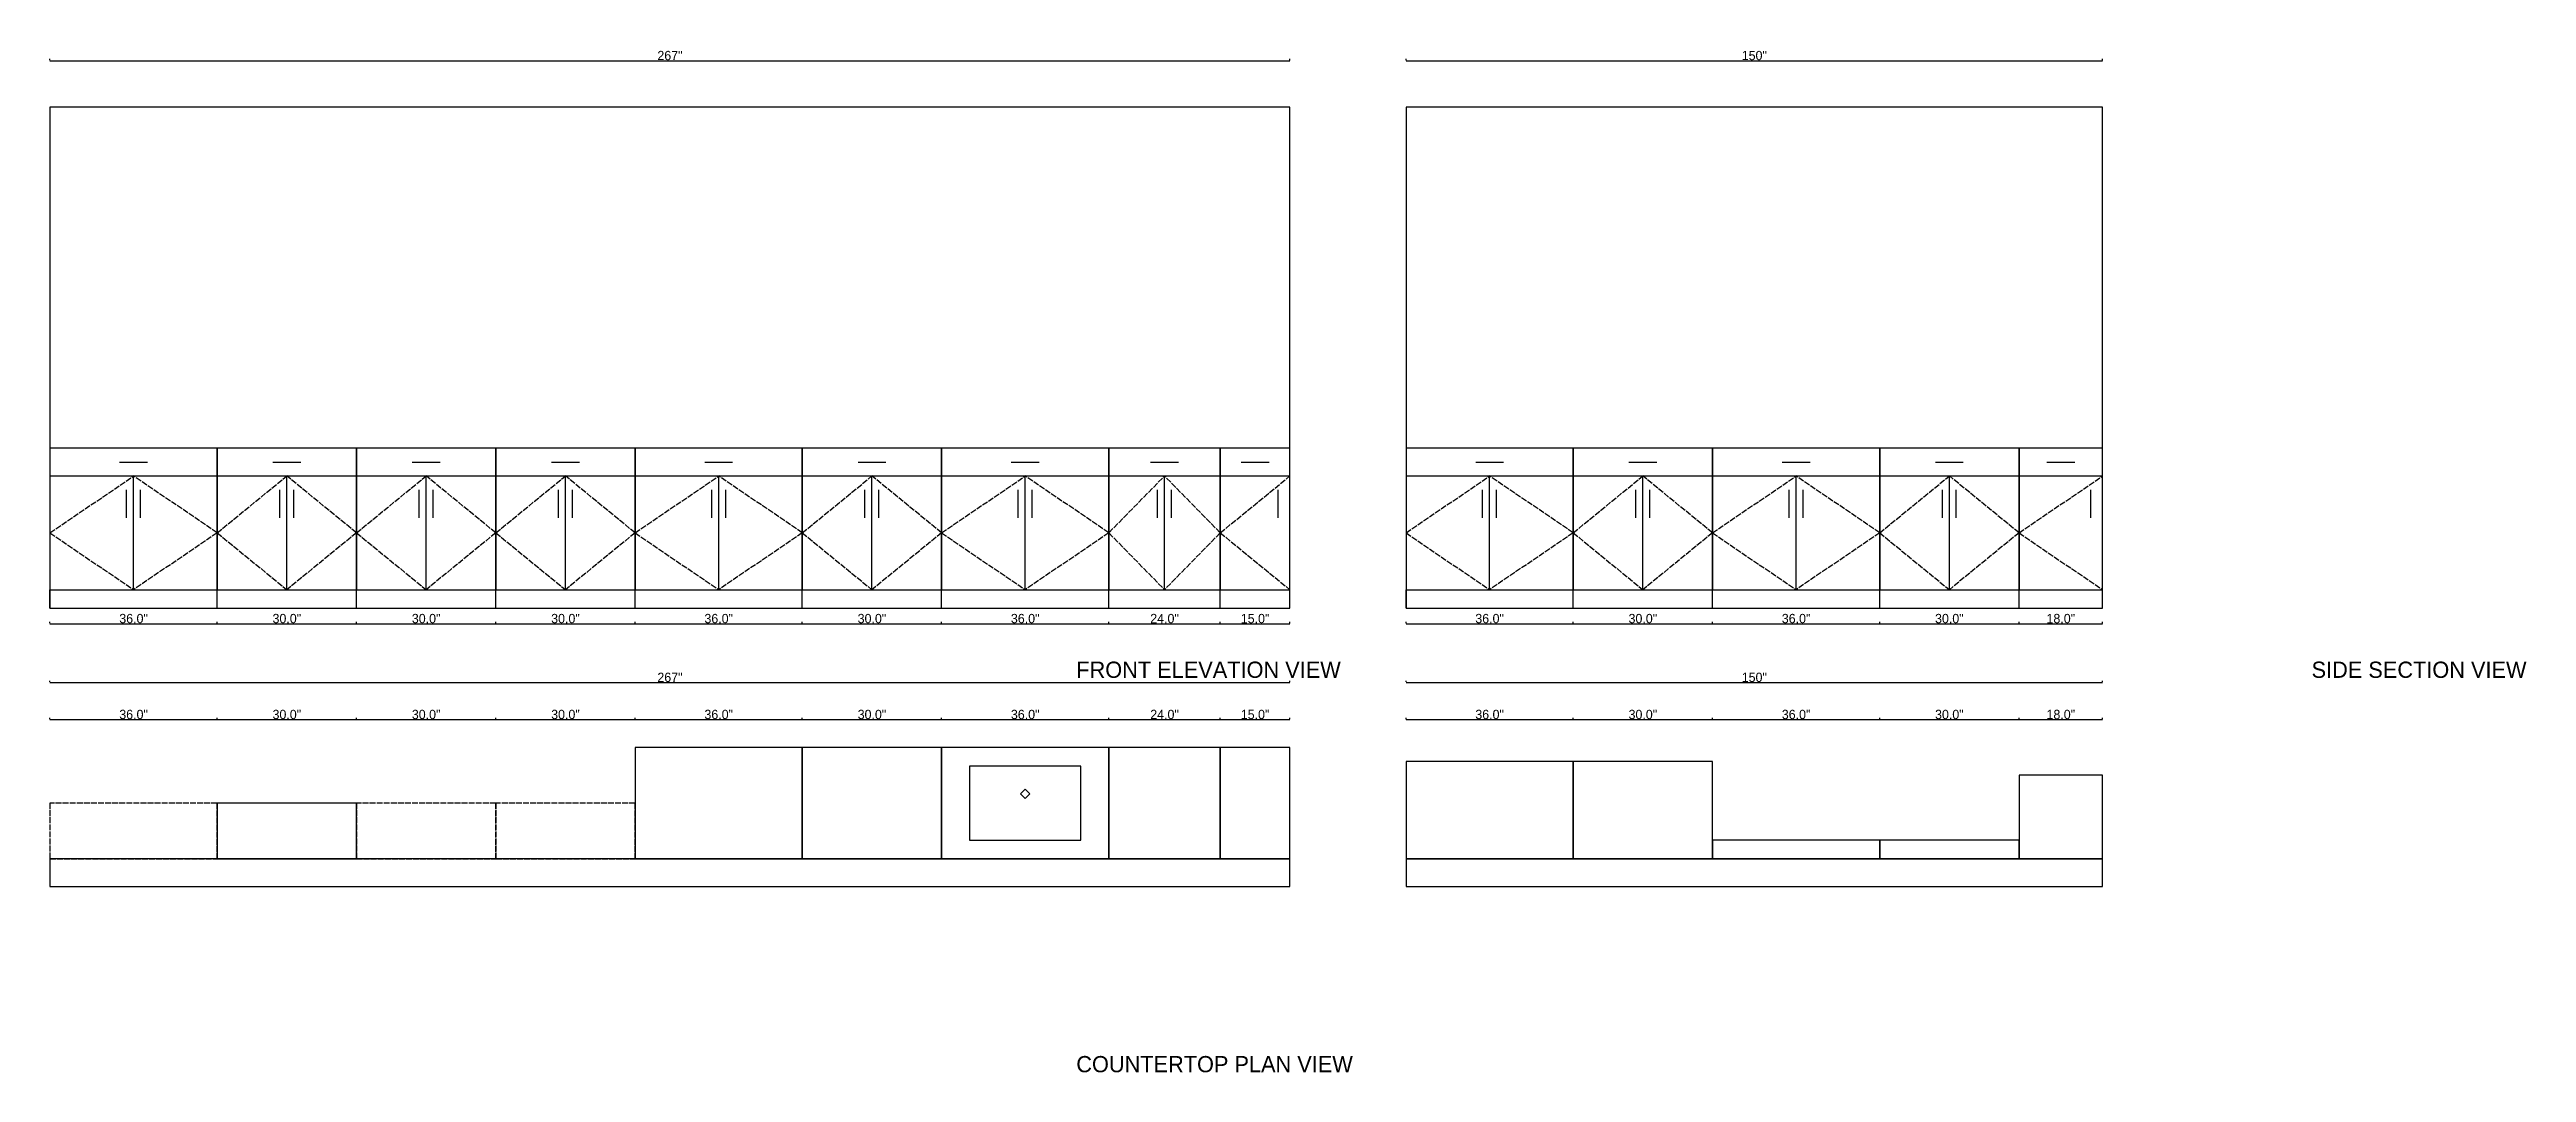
# Model space of a CAD drawing. Header units: metres. Extents: x 0 to 533, y -40 to 180.
import ezdxf

# ---------------------------------------------------------------- set-up
doc = ezdxf.new("R2010")
doc.units = ezdxf.units.M
doc.linetypes.add('DASHED', pattern=[1.524, 1.27, -0.254])
for name, color, linetype in [('APPLIANCES', 7, 'Continuous'), ('CABINETS_BASE', 4, 'Continuous'), ('CABINETS_UPPER', 2, 'Continuous'), ('DIMENSIONS', 8, 'Continuous'), ('HANDLES', 7, 'Continuous'), ('SWING', 8, 'Continuous'), ('TEXT', 7, 'Continuous'), ('WALLS', 7, 'Continuous')]:
    doc.layers.add(name, color=color, linetype=linetype)
doc.styles.add('OpenSansCondensed-Light', font='OpenSansCondensed-Light.ttf')
doc.dimstyles.new('EZDXF', dxfattribs={"dimtxt": 0.25, "dimasz": 0.175, "dimexe": 0.375, "dimexo": 0.125, "dimgap": 0.1, "dimtad": 1, "dimlfac": 100, "dimzin": 12, "dimdsep": 46, "dimtxsty": 'OpenSansCondensed-Light', "dimblk": 'ARCHTICK', "dimcen": 2.5, "dimazin": 3, "dimtfac": 0.5, "dimtmove": 2, "dimatfit": 3})

# ---------------------------------------------------------------- blocks, each defined once
blk = doc.blocks.new('_ARCHTICK')
at = {"color": 0, "linetype": 'BYBLOCK', "const_width": 0.15}
blk.add_lwpolyline([(-0.5, -0.5), (0.5, 0.5)], dxfattribs=at)

msp = doc.modelspace()

# ---------------------------------------------------------------- linework, layer by layer
at = {"layer": 'APPLIANCES', "linetype": 'CONTINUOUS'}
for p, q in [((222, 26), (198, 26)), ((198, 26), (198, 10)), ((222, 10), (222, 26)), ((209, 20), (210, 21)), ((210, 19), (209, 20)), ((210, 21), (211, 20)), ((211, 20), (210, 19)), ((198, 10), (222, 10))]:
    msp.add_line(p, q, dxfattribs=at)
at = {"layer": 'CABINETS_BASE', "linetype": 'CONTINUOUS'}
for p, q in [((36, 94.5), (0, 94.5)), ((0, 94.5), (0, 64)), ((36, 64), (36, 94.5)), ((66, 94.5), (36, 94.5)), ((36, 94.5), (36, 64)), ((66, 64), (66, 94.5)), ((96, 94.5), (66, 94.5)), ((66, 94.5), (66, 64)), ((96, 64), (96, 94.5)), ((126, 94.5), (96, 94.5)), ((96, 94.5), (96, 64)), ((126, 64), (126, 94.5)), ((162, 94.5), (126, 94.5)), ((126, 94.5), (126, 64)), ((162, 64), (162, 94.5)), ((192, 94.5), (162, 94.5)), ((162, 94.5), (162, 64)), ((192, 64), (192, 94.5)), ((228, 94.5), (192, 94.5)), ((192, 94.5), (192, 64)), ((228, 64), (228, 94.5)), ((252, 94.5), (228, 94.5)), ((228, 94.5), (228, 64)), ((252, 64), (252, 94.5)), ((267, 94.5), (252, 94.5)), ((252, 94.5), (252, 64)), ((267, 64), (267, 94.5)), ((328, 94.5), (292, 94.5)), ((292, 94.5), (292, 64)), ((328, 64), (328, 94.5)), ((358, 94.5), (328, 94.5)), ((328, 94.5), (328, 64)), ((358, 64), (358, 94.5)), ((394, 94.5), (358, 94.5)), ((358, 94.5), (358, 64)), ((394, 64), (394, 94.5)), ((424, 94.5), (394, 94.5)), ((394, 94.5), (394, 64)), ((424, 64), (424, 94.5)), ((442, 94.5), (424, 94.5)), ((424, 94.5), (424, 64)), ((442, 64), (442, 94.5)), ((0, 88.5), (36, 88.5)), ((18, 64), (18, 88.5)), ((36, 88.5), (66, 88.5)), ((51, 64), (51, 88.5)), ((66, 88.5), (96, 88.5)), ((81, 64), (81, 88.5)), ((96, 88.5), (126, 88.5)), ((111, 64), (111, 88.5)), ((126, 88.5), (162, 88.5)), ((144, 64), (144, 88.5)), ((162, 88.5), (192, 88.5)), ((177, 64), (177, 88.5)), ((192, 88.5), (228, 88.5)), ((210, 64), (210, 88.5)), ((228, 88.5), (252, 88.5)), ((240, 64), (240, 88.5)), ((252, 88.5), (267, 88.5)), ((292, 88.5), (328, 88.5)), ((310, 64), (310, 88.5)), ((328, 88.5), (358, 88.5)), ((343, 64), (343, 88.5)), ((358, 88.5), (394, 88.5)), ((376, 64), (376, 88.5)), ((394, 88.5), (424, 88.5)), ((409, 64), (409, 88.5)), ((424, 88.5), (442, 88.5)), ((0, 60), (0, 64)), ((0, 64), (36, 64)), ((36, 60), (36, 64)), ((36, 60), (36, 64)), ((36, 64), (66, 64)), ((66, 60), (66, 64)), ((66, 60), (66, 64)), ((66, 64), (96, 64)), ((96, 60), (96, 64)), ((96, 60), (96, 64)), ((96, 64), (126, 64)), ((126, 60), (126, 64)), ((126, 60), (126, 64)), ((126, 64), (162, 64)), ((162, 60), (162, 64)), ((162, 60), (162, 64)), ((162, 64), (192, 64)), ((192, 60), (192, 64)), ((192, 60), (192, 64)), ((192, 64), (228, 64)), ((228, 60), (228, 64)), ((228, 60), (228, 64)), ((228, 64), (252, 64)), ((252, 60), (252, 64)), ((252, 60), (252, 64)), ((252, 64), (267, 64)), ((267, 60), (267, 64)), ((292, 60), (292, 64)), ((292, 64), (328, 64)), ((328, 60), (328, 64)), ((328, 60), (328, 64)), ((328, 64), (358, 64)), ((358, 60), (358, 64)), ((358, 60), (358, 64)), ((358, 64), (394, 64)), ((394, 60), (394, 64)), ((394, 60), (394, 64)), ((394, 64), (424, 64)), ((424, 60), (424, 64)), ((424, 60), (424, 64)), ((424, 64), (442, 64)), ((442, 60), (442, 64)), ((162, 30), (126, 30)), ((126, 30), (126, 6)), ((162, 6), (162, 30)), ((192, 30), (162, 30)), ((162, 30), (162, 6)), ((192, 6), (192, 30)), ((228, 30), (192, 30)), ((192, 30), (192, 6)), ((228, 6), (228, 30)), ((252, 30), (228, 30)), ((228, 30), (228, 6)), ((252, 6), (252, 30)), ((267, 30), (252, 30)), ((252, 30), (252, 6)), ((267, 6), (267, 30)), ((328, 27), (292, 27)), ((292, 27), (292, 6)), ((328, 6), (328, 27)), ((358, 27), (328, 27)), ((328, 27), (328, 6)), ((358, 6), (358, 27)), ((442, 24), (424, 24)), ((424, 24), (424, 6)), ((442, 6), (442, 24)), ((66, 18), (36, 18)), ((36, 18), (36, 6)), ((66, 6), (66, 18)), ((36, 6), (66, 6)), ((126, 6), (162, 6)), ((162, 6), (192, 6)), ((192, 6), (228, 6)), ((228, 6), (252, 6)), ((252, 6), (267, 6)), ((292, 6), (328, 6)), ((328, 6), (358, 6)), ((394, 10), (358, 10)), ((358, 10), (358, 6)), ((358, 6), (394, 6)), ((394, 6), (394, 10)), ((424, 10), (394, 10)), ((394, 10), (394, 6)), ((394, 6), (424, 6)), ((424, 6), (424, 10)), ((424, 6), (442, 6))]:
    msp.add_line(p, q, dxfattribs=at)
at = {"layer": 'CABINETS_UPPER', "linetype": 'DASHED'}
for p, q in [((36, 18), (0, 18)), ((0, 18), (0, 6)), ((36, 6), (36, 18)), ((96, 18), (66, 18)), ((66, 18), (66, 6)), ((96, 6), (96, 18)), ((126, 18), (96, 18)), ((96, 18), (96, 6)), ((126, 6), (126, 18)), ((0, 6), (36, 6)), ((66, 6), (96, 6)), ((96, 6), (126, 6))]:
    msp.add_line(p, q, dxfattribs=at)
at = {"layer": 'HANDLES', "linetype": 'CONTINUOUS'}
for p, q in [((15, 91.5), (21, 91.5)), ((48, 91.5), (54, 91.5)), ((78, 91.5), (84, 91.5)), ((108, 91.5), (114, 91.5)), ((141, 91.5), (147, 91.5)), ((174, 91.5), (180, 91.5)), ((207, 91.5), (213, 91.5)), ((237, 91.5), (243, 91.5)), ((256.5, 91.5), (262.5, 91.5)), ((307, 91.5), (313, 91.5)), ((340, 91.5), (346, 91.5)), ((373, 91.5), (379, 91.5)), ((406, 91.5), (412, 91.5)), ((430, 91.5), (436, 91.5)), ((16.5, 79.5), (16.5, 85.5)), ((19.5, 79.5), (19.5, 85.5)), ((49.5, 79.5), (49.5, 85.5)), ((52.5, 79.5), (52.5, 85.5)), ((79.5, 79.5), (79.5, 85.5)), ((82.5, 79.5), (82.5, 85.5)), ((109.5, 79.5), (109.5, 85.5)), ((112.5, 79.5), (112.5, 85.5)), ((142.5, 79.5), (142.5, 85.5)), ((145.5, 79.5), (145.5, 85.5)), ((175.5, 79.5), (175.5, 85.5)), ((178.5, 79.5), (178.5, 85.5)), ((208.5, 79.5), (208.5, 85.5)), ((211.5, 79.5), (211.5, 85.5)), ((238.5, 79.5), (238.5, 85.5)), ((241.5, 79.5), (241.5, 85.5)), ((264.5, 79.5), (264.5, 85.5)), ((308.5, 79.5), (308.5, 85.5)), ((311.5, 79.5), (311.5, 85.5)), ((341.5, 79.5), (341.5, 85.5)), ((344.5, 79.5), (344.5, 85.5)), ((374.5, 79.5), (374.5, 85.5)), ((377.5, 79.5), (377.5, 85.5)), ((407.5, 79.5), (407.5, 85.5)), ((410.5, 79.5), (410.5, 85.5)), ((439.5, 79.5), (439.5, 85.5))]:
    msp.add_line(p, q, dxfattribs=at)
at = {"layer": 'SWING', "linetype": 'DASHED'}
for p, q in [((0, 76.25), (18, 88.5)), ((36, 76.25), (18, 88.5)), ((36, 76.25), (51, 88.5)), ((66, 76.25), (51, 88.5)), ((66, 76.25), (81, 88.5)), ((96, 76.25), (81, 88.5)), ((96, 76.25), (111, 88.5)), ((126, 76.25), (111, 88.5)), ((126, 76.25), (144, 88.5)), ((162, 76.25), (144, 88.5)), ((162, 76.25), (177, 88.5)), ((192, 76.25), (177, 88.5)), ((192, 76.25), (210, 88.5)), ((228, 76.25), (210, 88.5)), ((228, 76.25), (240, 88.5)), ((252, 76.25), (240, 88.5)), ((252, 76.25), (267, 88.5)), ((292, 76.25), (310, 88.5)), ((328, 76.25), (310, 88.5)), ((328, 76.25), (343, 88.5)), ((358, 76.25), (343, 88.5)), ((358, 76.25), (376, 88.5)), ((394, 76.25), (376, 88.5)), ((394, 76.25), (409, 88.5)), ((424, 76.25), (409, 88.5)), ((424, 76.25), (442, 88.5)), ((0, 76.25), (18, 64)), ((36, 76.25), (18, 64)), ((36, 76.25), (51, 64)), ((66, 76.25), (51, 64)), ((66, 76.25), (81, 64)), ((96, 76.25), (81, 64)), ((96, 76.25), (111, 64)), ((126, 76.25), (111, 64)), ((126, 76.25), (144, 64)), ((162, 76.25), (144, 64)), ((162, 76.25), (177, 64)), ((192, 76.25), (177, 64)), ((192, 76.25), (210, 64)), ((228, 76.25), (210, 64)), ((228, 76.25), (240, 64)), ((252, 76.25), (240, 64)), ((252, 76.25), (267, 64)), ((292, 76.25), (310, 64)), ((328, 76.25), (310, 64)), ((328, 76.25), (343, 64)), ((358, 76.25), (343, 64)), ((358, 76.25), (376, 64)), ((394, 76.25), (376, 64)), ((394, 76.25), (409, 64)), ((424, 76.25), (409, 64)), ((424, 76.25), (442, 64))]:
    msp.add_line(p, q, dxfattribs=at)
at = {"layer": 'WALLS', "linetype": 'CONTINUOUS'}
for p, q in [((267, 168), (0, 168)), ((0, 168), (0, 60)), ((267, 60), (267, 168)), ((442, 168), (292, 168)), ((292, 168), (292, 60)), ((442, 60), (442, 168)), ((0, 60), (267, 60)), ((292, 60), (442, 60)), ((267, 6), (0, 6)), ((0, 6), (0, 0)), ((267, 0), (267, 6)), ((442, 6), (292, 6)), ((292, 6), (292, 0)), ((442, 0), (442, 6)), ((0, 0), (267, 0)), ((292, 0), (442, 0))]:
    msp.add_line(p, q, dxfattribs=at)

# ---------------------------------------------------------------- texts
at = {"layer": 'TEXT'}
for s, p in [('FRONT ELEVATION VIEW', (221, 45)), ('SIDE SECTION VIEW', (487, 45)), ('COUNTERTOP PLAN VIEW', (221, -40))]:
    msp.add_text(s, height=3.5, dxfattribs=at).set_placement(p)

# ---------------------------------------------------------------- dimensions: what is measured, and where the dimension line sits
at = {"layer": 'DIMENSIONS'}
for base, p1, p2, text in [((0, 178), (0, 178), (267, 178), '267"'), ((292, 178), (292, 178), (442, 178), '150"'), ((0, 56.66667), (0, 56.66667), (36, 56.66667), '36.0"'), ((36, 56.66667), (36, 56.66667), (66, 56.66667), '30.0"'), ((66, 56.66667), (66, 56.66667), (96, 56.66667), '30.0"'), ((96, 56.66667), (96, 56.66667), (126, 56.66667), '30.0"'), ((126, 56.66667), (126, 56.66667), (162, 56.66667), '36.0"'), ((162, 56.66667), (162, 56.66667), (192, 56.66667), '30.0"'), ((192, 56.66667), (192, 56.66667), (228, 56.66667), '36.0"'), ((228, 56.66667), (228, 56.66667), (252, 56.66667), '24.0"'), ((252, 56.66667), (252, 56.66667), (267, 56.66667), '15.0"'), ((292, 56.66667), (292, 56.66667), (328, 56.66667), '36.0"'), ((328, 56.66667), (328, 56.66667), (358, 56.66667), '30.0"'), ((358, 56.66667), (358, 56.66667), (394, 56.66667), '36.0"'), ((394, 56.66667), (394, 56.66667), (424, 56.66667), '30.0"'), ((424, 56.66667), (424, 56.66667), (442, 56.66667), '18.0"'), ((0, 44), (0, 44), (267, 44), '267"'), ((292, 44), (292, 44), (442, 44), '150"'), ((0, 36), (0, 36), (36, 36), '36.0"'), ((36, 36), (36, 36), (66, 36), '30.0"'), ((66, 36), (66, 36), (96, 36), '30.0"'), ((96, 36), (96, 36), (126, 36), '30.0"'), ((126, 36), (126, 36), (162, 36), '36.0"'), ((162, 36), (162, 36), (192, 36), '30.0"'), ((192, 36), (192, 36), (228, 36), '36.0"'), ((228, 36), (228, 36), (252, 36), '24.0"'), ((252, 36), (252, 36), (267, 36), '15.0"'), ((292, 36), (292, 36), (328, 36), '36.0"'), ((328, 36), (328, 36), (358, 36), '30.0"'), ((358, 36), (358, 36), (394, 36), '36.0"'), ((394, 36), (394, 36), (424, 36), '30.0"'), ((424, 36), (424, 36), (442, 36), '18.0"')]:
    msp.add_linear_dim(base=base, p1=p1, p2=p2, text=text, dimstyle='EZDXF', override={"dimtxt": 2, "dimtxsty": 'Standard'}, dxfattribs=at).render()

doc.saveas('drawing.dxf')
